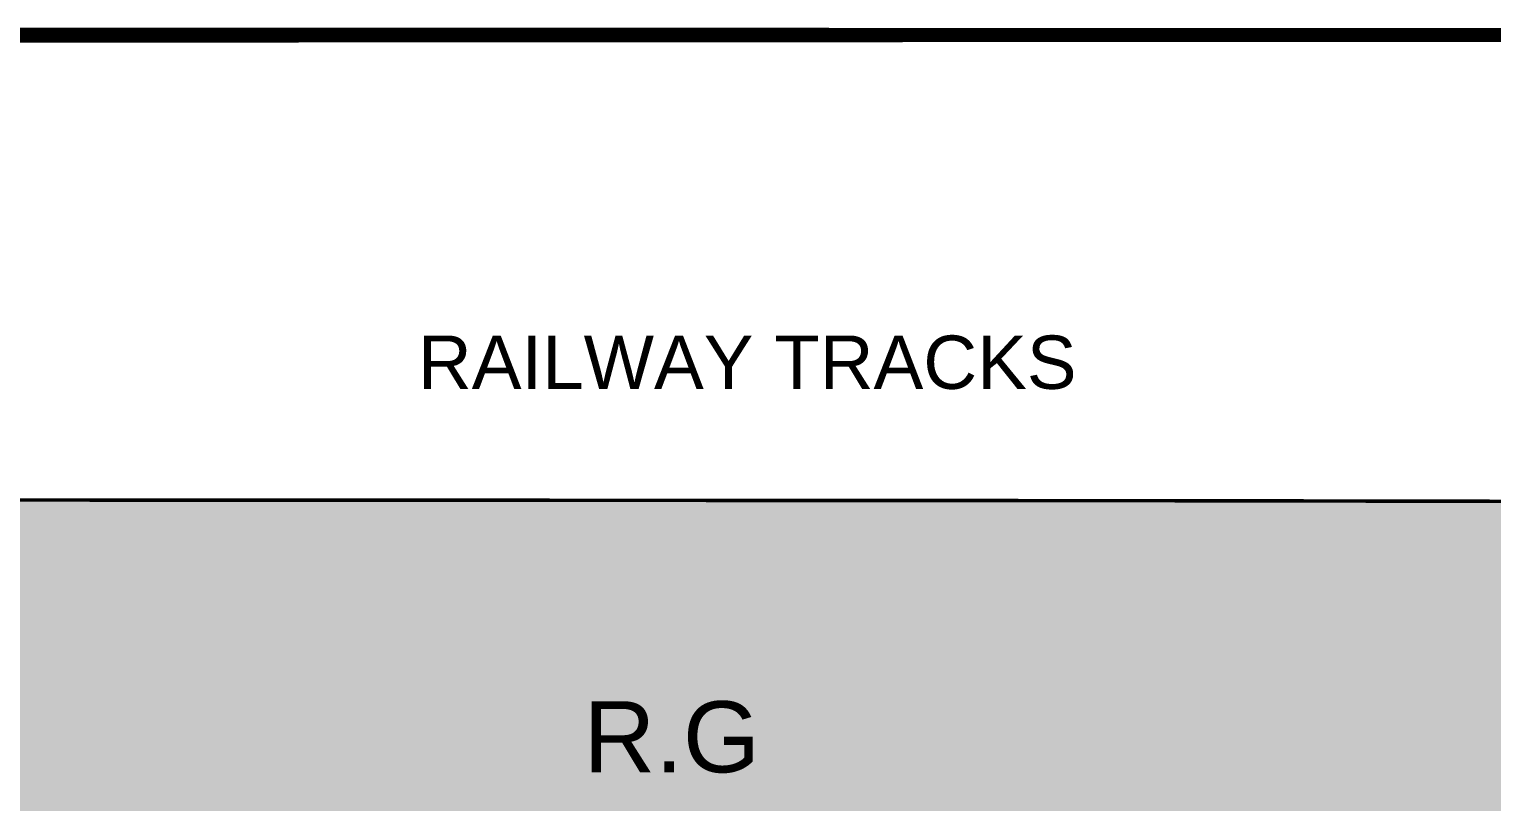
# Model space of a CAD drawing. Header units: inches. Extents: x 27644242 to 29761523, y -859349 to 216979.
# Drawn here: x 29064539 to 29085090, y -304026 to -293162 of the extents above; entities that cross this region are included whole.
import ezdxf

# ---------------------------------------------------------------- set-up
doc = ezdxf.new("R2010")
doc.units = ezdxf.units.IN
doc.header["$MEASUREMENT"] = 0
doc.layers.get('Defpoints').update_dxf_attribs({"color": 8})
doc.layers.add('HATCH', color=9, linetype='Continuous')
doc.layers.add('text', color=7, linetype='Continuous')
doc.layers.add('RVA Site Boundary', color=17, linetype='Continuous', lineweight=15)
doc.layers.add('WALL', color=7, linetype='Continuous', lineweight=20)
doc.styles.add('AMITS', font='arial.ttf')

msp = doc.modelspace()

# ---------------------------------------------------------------- hatches: boundary and pattern name
at = {"layer": 'HATCH', "ltscale": 500, "true_color": 0x1f7f00, "transparency": 33554508}
h = msp.add_hatch(color=86, dxfattribs=at)
h.dxf.hatch_style = 1
h.paths.add_polyline_path([(29121495.62688071, -307841.6414371593), (29102964.3538249, -307841.6414371593), (29102964.3538249, -305834.0227576847), (29032701.85572511, -305834.0227576847), (29021381.5443245, -305849.2601089372), (29018798.41280654, -300010.1877956577), (29034924.63880249, -299825.2045730877), (29046518.84136583, -299772.4226359644), (29055109.89015571, -299786.3638999463), (29064431.99322551, -299782.6402307212), (29069708.76067433, -299784.5923628442), (29080752.33606611, -299792.4537532594), (29102254.4026969, -299831.0048848309), (29119486.92406646, -299902.9866560025)])

# ---------------------------------------------------------------- linework, layer by layer
at = {"layer": 'Defpoints', "linetype": 'Continuous', "const_width": 154.4264220221692}
msp.add_lwpolyline([(29126788.63103894, -293238.9174750373), (29126788.63103703, -367488.9174750075), (29018201.91445142, -367488.9174726978), (29018201.91445333, -293238.917472735)], close=True, dxfattribs=at)
at = {"layer": 'RVA Site Boundary', "ltscale": 500}
msp.add_lwpolyline([(29057283.44455122, -299764.753625248), (29071605.73172792, -299770.0521336895), (29095865.51845345, -299789.0279869971), (29119499.51898052, -299887.7493047501), (29121970.97610856, -309655.2693215651), (29122056.5189207, -310019.7313361973)], dxfattribs=at)
at = {"layer": 'WALL', "color": 250, "ltscale": 500, "const_width": 50}
msp.add_lwpolyline([(29121495.62688071, -307841.6414371593), (29102964.3538249, -307841.6414371593), (29102964.3538249, -305834.0227576847), (29032701.85572511, -305834.0227576847), (29021381.5443245, -305849.2601089372), (29018798.41280654, -300010.1877956577), (29034924.63880249, -299825.2045730877), (29046518.84136583, -299772.4226359644), (29055109.89015571, -299786.3638999463), (29064431.99322551, -299782.6402307212), (29069708.76067433, -299784.5923628442), (29080752.33606611, -299792.4537532594), (29102254.4026969, -299831.0048848309), (29119486.92406646, -299902.9866560025), (29121495.62688071, -307841.6414371593)], dxfattribs=at)

# ---------------------------------------------------------------- texts
at = {"layer": 'text', "ltscale": 100, "attachment_point": 1, "style": 'AMITS'}
for s, insert, char_height, width in [('RAILWAY TRACKS', (29070000.72338102, -297469.5625247193), 750, 14045.73067381233), ('R.G', (29072328.09121138, -302612.3757074206), 1000, 8884.380712058395)]:
    msp.add_mtext(s, dxfattribs=dict(at, insert=insert, char_height=char_height, width=width))

doc.saveas('drawing.dxf')
